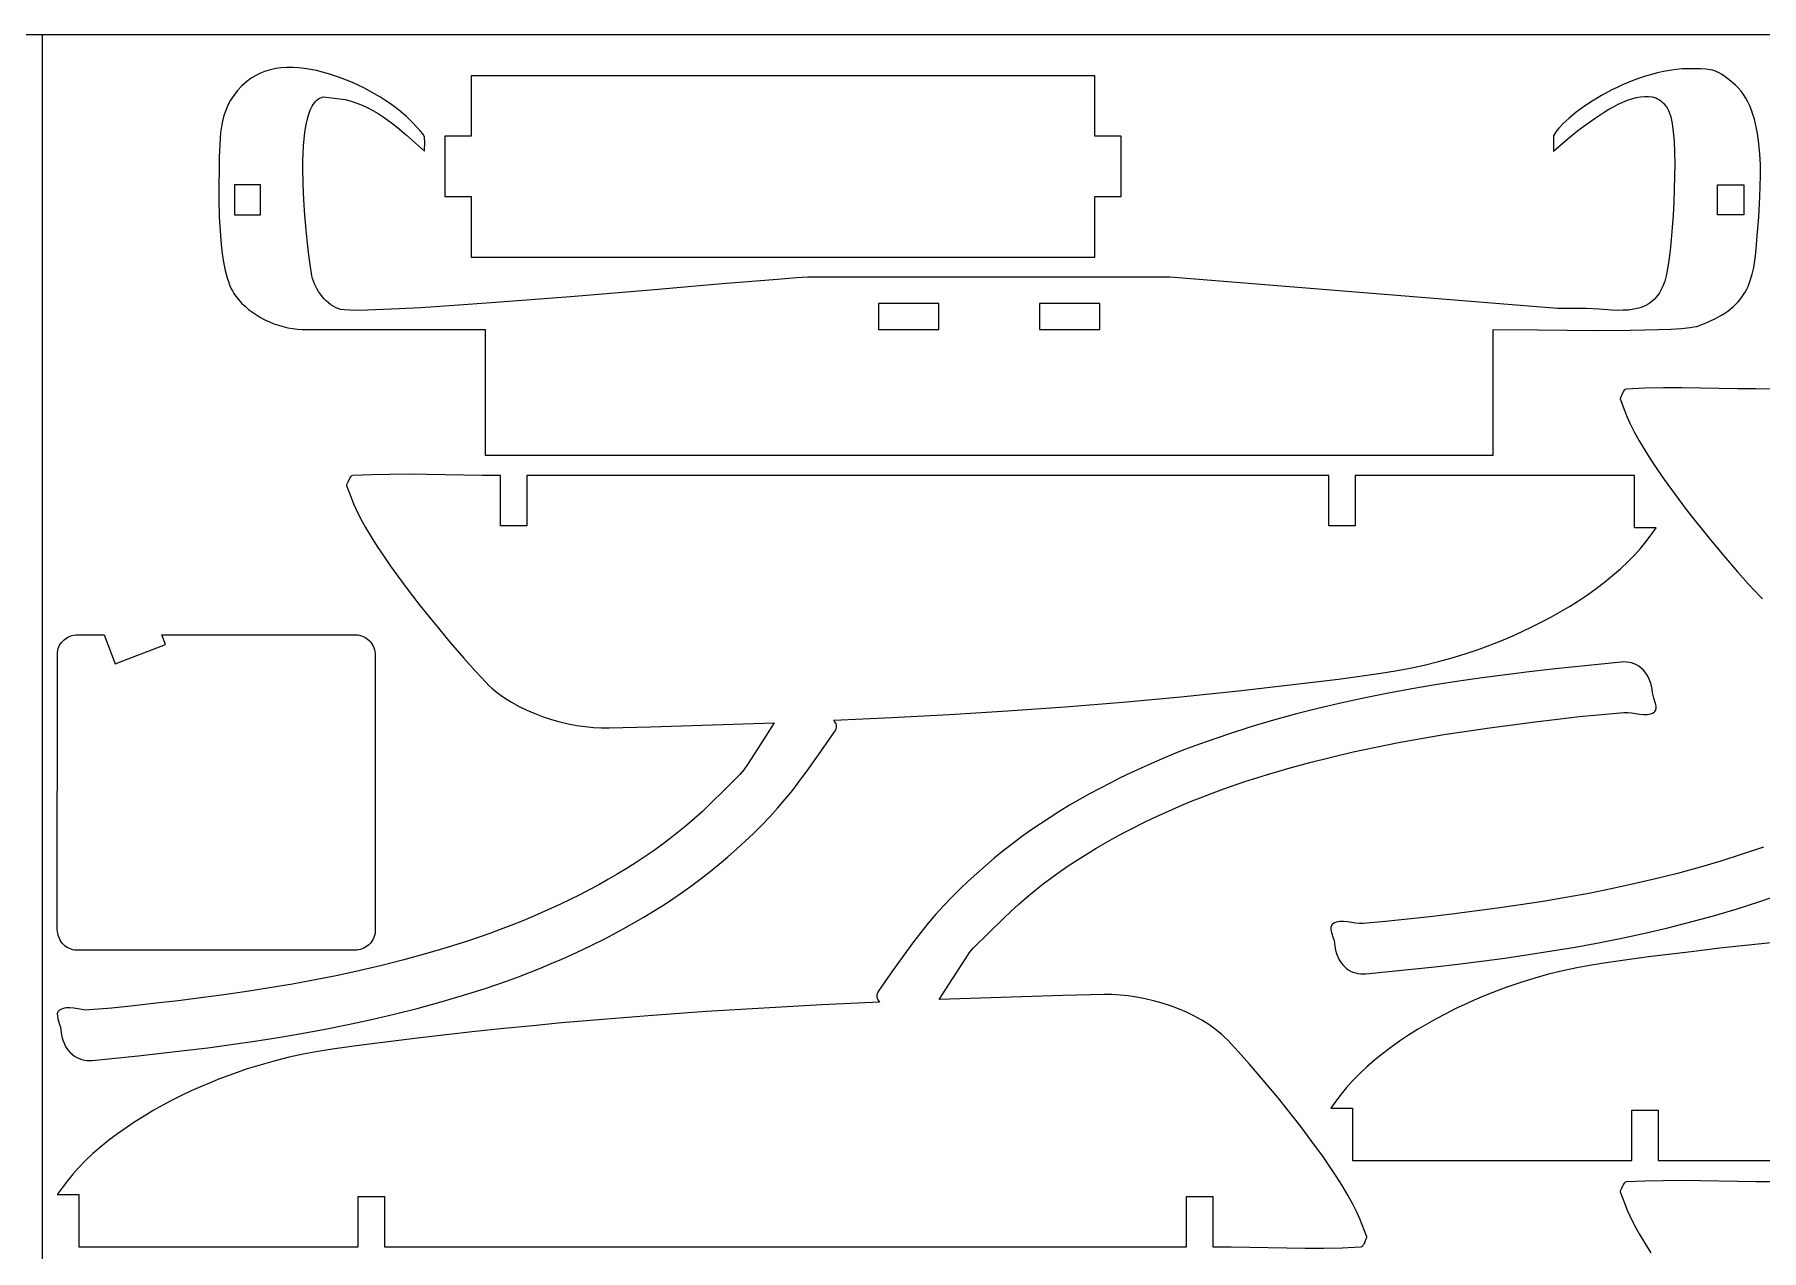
# Model space of a CAD drawing. Extents: x 169 to 749, y 15 to 895.
# Drawn here: x 458 to 629.6, y 774.3 to 895 of the extents above; entities that cross this region are included whole.
import ezdxf

# ---------------------------------------------------------------- set-up
doc = ezdxf.new("R2010")
doc.units = 0
doc.layers.get('0').update_dxf_attribs({"linetype": 'CONTINUOUS'})

msp = doc.modelspace()

# ---------------------------------------------------------------- linework, layer by layer
at = {"color": 0}
for p, q in [((168.703243, 895.036023), (748.703243, 895.036023)), ((458.703243, 895.036023), (458.703243, 15.036023))]:
    msp.add_line(p, q, dxfattribs=at)
at = {"color": 4}
for p, q in [((479.480175, 890.70692), (479.058575, 890.386174)), ((479.92721, 890.981631), (479.480175, 890.70692)), ((480.397736, 891.212014), (479.92721, 890.981631)), ((480.889808, 891.399779), (480.397736, 891.212014)), ((481.401482, 891.546636), (480.889808, 891.399779)), ((481.930814, 891.654294), (481.401482, 891.546636)), ((482.475861, 891.724462), (481.930814, 891.654294)), ((483.034677, 891.758851), (482.475861, 891.724462)), ((483.605319, 891.759168), (483.034677, 891.758851)), ((484.185842, 891.727123), (483.605319, 891.759168)), ((484.774302, 891.664427), (484.185842, 891.727123)), ((485.368755, 891.572787), (484.774302, 891.664427)), ((485.967257, 891.453914), (485.368755, 891.572787)), ((486.567863, 891.309517), (485.967257, 891.453914)), ((487.16863, 891.141304), (486.567863, 891.309517)), ((487.767613, 890.950987), (487.16863, 891.141304)), ((488.362868, 890.740273), (487.767613, 890.950987)), ((488.95245, 890.510872), (488.362868, 890.740273)), ((563.328709, 890.939837), (501.333409, 890.939837)), ((501.333409, 890.939837), (501.333409, 884.940337)), ((563.328709, 884.940337), (563.328709, 890.939837)), ((617.442518, 890.714674), (616.866487, 890.505387)), ((618.027844, 890.907144), (617.442518, 890.714674)), ((618.621299, 891.081158), (618.027844, 890.907144)), ((619.221716, 891.235076), (618.621299, 891.081158)), ((619.827931, 891.367259), (619.221716, 891.235076)), ((620.438778, 891.476068), (619.827931, 891.367259)), ((621.053092, 891.559863), (620.438778, 891.476068)), ((621.669706, 891.617006), (621.053092, 891.559863)), ((622.287456, 891.645856), (621.669706, 891.617006)), ((622.905175, 891.644774), (622.287456, 891.645856)), ((623.502938, 891.62806), (622.905175, 891.644774)), ((624.017303, 891.599074), (623.502938, 891.62806)), ((624.477036, 891.537238), (624.017303, 891.599074)), ((624.695404, 891.487571), (624.477036, 891.537238)), ((624.9109, 891.421974), (624.695404, 891.487571)), ((625.127121, 891.337876), (624.9109, 891.421974)), ((625.347662, 891.232704), (625.127121, 891.337876)), ((625.576118, 891.103886), (625.347662, 891.232704)), ((625.816085, 890.948849), (625.576118, 891.103886)), ((626.344934, 890.549832), (625.816085, 890.948849)), ((477.75268, 888.996881), (477.435572, 888.513294)), ((478.125755, 889.469517), (477.75268, 888.996881)), ((478.55949, 889.932261), (478.125755, 889.469517)), ((479.058575, 890.386174), (478.55949, 889.932261)), ((489.534417, 890.264493), (488.95245, 890.510872)), ((490.106822, 890.002847), (489.534417, 890.264493)), ((490.667723, 889.727642), (490.106822, 890.002847)), ((491.215175, 889.440587), (490.667723, 889.727642)), ((491.747234, 889.143392), (491.215175, 889.440587)), ((492.261955, 888.837766), (491.747234, 889.143392)), ((613.67075, 888.988312), (612.732699, 888.4224)), ((614.678615, 889.532856), (613.67075, 888.988312)), ((615.205814, 889.793018), (614.678615, 889.532856)), ((615.746969, 890.04292), (615.205814, 889.793018)), ((616.300915, 890.280923), (615.746969, 890.04292)), ((616.866487, 890.505387), (616.300915, 890.280923)), ((626.962975, 890.015074), (626.344934, 890.549832)), ((627.253948, 889.728047), (626.962975, 890.015074)), ((627.522736, 889.416062), (627.253948, 889.728047)), ((627.770121, 889.080447), (627.522736, 889.416062)), ((627.996883, 888.722529), (627.770121, 889.080447)), ((476.950491, 887.509027), (476.773133, 886.986227)), ((477.16974, 888.017696), (476.950491, 887.509027)), ((477.435572, 888.513294), (477.16974, 888.017696)), ((485.179793, 887.042789), (485.348664, 887.512382)), ((485.348664, 887.512382), (485.544002, 887.920996)), ((485.544002, 887.920996), (485.652032, 888.100754)), ((485.652032, 888.100754), (485.767201, 888.263247)), ((485.767201, 888.263247), (485.889682, 888.407804)), ((485.889682, 888.407804), (486.019651, 888.53375)), ((486.019651, 888.53375), (486.15728, 888.640413)), ((486.15728, 888.640413), (486.302745, 888.727121)), ((486.302745, 888.727121), (486.456219, 888.793199)), ((486.456219, 888.793199), (486.617875, 888.837974)), ((486.617875, 888.837974), (488.820575, 888.579874)), ((488.820575, 888.579874), (489.405993, 888.421668)), ((489.405993, 888.421668), (489.973536, 888.230397)), ((489.973536, 888.230397), (490.524395, 888.008531)), ((490.524395, 888.008531), (491.059757, 887.758543)), ((491.059757, 887.758543), (491.58081, 887.482902)), ((491.58081, 887.482902), (492.088743, 887.18408)), ((492.757395, 888.525419), (492.261955, 888.837766)), ((493.231609, 888.20806), (492.757395, 888.525419)), ((493.682652, 887.887398), (493.231609, 888.20806)), ((494.108582, 887.565143), (493.682652, 887.887398)), ((494.507454, 887.243003), (494.108582, 887.565143)), ((494.877322, 886.922689), (494.507454, 887.243003)), ((611.103333, 887.278934), (610.430669, 886.72761)), ((611.873785, 887.848236), (611.103333, 887.278934)), ((612.732699, 888.4224), (611.873785, 887.848236)), ((613.018342, 886.742119), (613.930701, 887.334495)), ((613.930701, 887.334495), (614.39351, 887.610593)), ((614.39351, 887.610593), (614.8576, 887.868849)), ((614.8576, 887.868849), (615.320616, 888.105925)), ((615.320616, 888.105925), (615.780204, 888.318483)), ((615.780204, 888.318483), (616.234008, 888.503188)), ((616.234008, 888.503188), (616.679674, 888.656701)), ((616.679674, 888.656701), (617.114848, 888.775685)), ((617.114848, 888.775685), (617.537176, 888.856803)), ((617.537176, 888.856803), (617.944302, 888.896718)), ((617.944302, 888.896718), (618.333872, 888.892093)), ((618.333872, 888.892093), (618.703532, 888.83959)), ((618.703532, 888.83959), (619.050927, 888.735872)), ((619.050927, 888.735872), (619.215539, 888.663765)), ((619.215539, 888.663765), (619.373702, 888.577603)), ((619.373702, 888.577603), (619.525121, 888.476968)), ((619.525121, 888.476968), (619.669503, 888.361444)), ((619.669503, 888.361444), (619.806553, 888.230614)), ((619.806553, 888.230614), (619.935976, 888.084059)), ((619.935976, 888.084059), (620.057478, 887.921364)), ((620.057478, 887.921364), (620.170765, 887.742111)), ((620.170765, 887.742111), (620.275542, 887.545882)), ((620.275542, 887.545882), (620.371516, 887.332261)), ((620.371516, 887.332261), (620.535875, 886.851174)), ((628.203803, 888.343634), (627.996883, 888.722529)), ((628.391662, 887.945091), (628.203803, 888.343634)), ((628.561241, 887.528226), (628.391662, 887.945091)), ((628.713321, 887.094366), (628.561241, 887.528226)), ((476.525325, 885.893996), (476.445491, 885.322445)), ((476.632975, 886.448237), (476.525325, 885.893996)), ((476.773133, 886.986227), (476.632975, 886.448237)), ((484.818063, 885.321986), (484.915885, 885.942207)), ((484.915885, 885.942207), (485.035997, 886.517603)), ((485.035997, 886.517603), (485.179793, 887.042789)), ((492.088743, 887.18408), (492.584743, 886.864547)), ((492.584743, 886.864547), (493.07, 886.526774)), ((493.07, 886.526774), (493.545702, 886.173233)), ((493.545702, 886.173233), (494.013036, 885.806394)), ((494.013036, 885.806394), (494.927357, 885.042705)), ((495.216244, 886.60591), (494.877322, 886.922689)), ((495.522275, 886.294374), (495.216244, 886.60591)), ((496.321058, 885.443926), (495.522275, 886.294374)), ((609.23802, 885.514013), (609.092645, 885.312645)), ((609.416, 885.73135), (609.23802, 885.514013)), ((609.865117, 886.207377), (609.416, 885.73135)), ((610.430669, 886.72761), (609.865117, 886.207377)), ((610.556872, 884.883837), (611.312591, 885.490093)), ((611.312591, 885.490093), (612.13936, 886.118419)), ((612.13936, 886.118419), (613.018342, 886.742119)), ((620.535875, 886.851174), (620.611883, 886.541426)), ((620.611883, 886.541426), (620.679029, 886.187917)), ((620.679029, 886.187917), (620.787855, 885.361969)), ((628.848682, 886.644839), (628.713321, 887.094366)), ((628.968106, 886.180971), (628.848682, 886.644839)), ((629.072373, 885.704091), (628.968106, 886.180971)), ((629.162264, 885.215523), (629.072373, 885.704091)), ((476.350503, 884.123172), (476.310477, 882.841942)), ((476.388781, 884.732523), (476.350503, 884.123172)), ((476.445491, 885.322445), (476.388781, 884.732523)), ((484.644425, 883.246223), (484.683726, 883.96861)), ((484.683726, 883.96861), (484.741141, 884.662326)), ((484.741141, 884.662326), (484.818063, 885.321986)), ((494.927357, 885.042705), (495.822468, 884.255476)), ((495.822468, 884.255476), (496.707875, 883.464474)), ((496.536503, 885.179047), (496.321058, 885.443926)), ((496.608451, 885.064889), (496.536503, 885.179047)), ((496.660438, 884.954612), (496.608451, 885.064889)), ((496.695383, 884.841984), (496.660438, 884.954612)), ((496.716202, 884.720777), (496.695383, 884.841984)), ((496.707875, 883.464474), (496.727136, 884.427704)), ((496.727136, 884.427704), (496.716202, 884.720777)), ((498.733609, 884.940337), (498.733609, 878.940737)), ((501.333409, 884.940337), (498.733609, 884.940337)), ((565.928509, 884.940337), (563.328709, 884.940337)), ((565.928509, 878.940737), (565.928509, 884.940337)), ((608.981042, 885.128885), (608.904375, 884.964374)), ((608.904375, 884.964374), (608.904375, 883.464474)), ((608.904375, 883.464474), (609.891038, 884.326351)), ((609.092645, 885.312645), (608.981042, 885.128885)), ((609.891038, 884.326351), (610.556872, 884.883837)), ((620.787855, 885.361969), (620.864589, 884.398042)), ((620.864589, 884.398042), (620.911466, 883.320847)), ((629.302043, 884.20864), (629.162264, 885.215523)), ((629.393688, 883.170937), (629.302043, 884.20864)), ((476.310477, 882.841942), (476.287875, 881.470274)), ((484.614599, 881.736976), (484.621847, 882.50055)), ((484.621847, 882.50055), (484.644425, 883.246223)), ((620.911466, 883.320847), (620.93072, 882.155096)), ((620.93072, 882.155096), (620.924587, 880.925498)), ((629.443447, 882.113032), (629.393688, 883.170937)), ((629.457566, 881.045542), (629.443447, 882.113032)), ((476.287875, 881.470274), (476.269533, 880.2093)), ((484.640525, 880.177662), (484.614599, 881.736976)), ((620.924587, 880.925498), (620.895302, 879.656767)), ((629.442293, 879.979084), (629.457566, 881.045542)), ((476.269533, 880.2093), (476.269703, 878.654874)), ((476.269703, 878.654874), (476.310998, 876.912442)), ((484.711068, 878.611357), (484.640525, 880.177662)), ((484.815088, 877.081139), (484.711068, 878.611357)), ((498.733609, 878.940737), (501.333409, 878.940737)), ((501.333409, 878.940737), (501.333409, 872.941237)), ((563.328709, 872.941237), (563.328709, 878.940737)), ((563.328709, 878.940737), (565.928509, 878.940737)), ((620.895302, 879.656767), (620.8451, 878.373612)), ((629.282585, 876.892074), (629.403874, 878.924276)), ((629.403874, 878.924276), (629.442293, 879.979084)), ((476.310998, 876.912442), (476.354132, 876.003675)), ((484.94145, 875.630085), (484.815088, 877.081139)), ((620.776216, 877.100744), (620.690885, 875.862876)), ((620.8451, 878.373612), (620.776216, 877.100744)), ((629.143675, 875.033874), (629.282585, 876.892074)), ((476.354132, 876.003675), (476.416025, 875.087449)), ((485.079016, 874.301272), (484.94145, 875.630085)), ((620.690885, 875.862876), (620.591342, 874.684718)), ((476.416025, 875.087449), (476.499505, 874.176944)), ((476.499505, 874.176944), (476.607397, 873.28534)), ((485.216649, 873.137778), (485.079016, 874.301272)), ((620.479822, 873.590982), (620.358561, 872.606378)), ((620.591342, 874.684718), (620.479822, 873.590982)), ((628.995122, 873.365624), (629.074297, 874.173708)), ((629.074297, 874.173708), (629.143675, 875.033874)), ((476.607397, 873.28534), (476.742527, 872.425819)), ((476.742527, 872.425819), (476.907722, 871.611562)), ((485.343211, 872.182679), (485.216649, 873.137778)), ((485.518575, 871.069974), (485.343211, 872.182679)), ((501.333409, 872.941237), (563.328709, 872.941237)), ((620.229792, 871.755618), (620.095752, 871.063413)), ((620.358561, 872.606378), (620.229792, 871.755618)), ((628.632435, 871.227626), (628.78083, 871.895207)), ((628.78083, 871.895207), (628.899513, 872.606998)), ((628.899513, 872.606998), (628.995122, 873.365624)), ((476.907722, 871.611562), (477.105808, 870.855747)), ((477.105808, 870.855747), (477.218069, 870.503876)), ((477.218069, 870.503876), (477.339612, 870.171558)), ((477.339612, 870.171558), (477.470791, 869.860441)), ((485.581973, 870.809937), (485.518575, 871.069974)), ((485.666037, 870.546151), (485.581973, 870.809937)), ((485.769575, 870.280901), (485.666037, 870.546151)), ((485.891399, 870.016472), (485.769575, 870.280901)), ((526.295521, 870.263832), (519.156614, 869.657772)), ((531.79342, 870.72146), (526.295521, 870.263832)), ((533.663606, 870.864805), (531.79342, 870.72146)), ((534.807475, 870.935274), (533.663606, 870.864805)), ((570.804775, 870.935274), (534.807475, 870.935274)), ((609.286175, 867.826874), (570.804775, 870.935274)), ((619.83673, 870.22182), (619.704033, 869.914489)), ((619.958675, 870.554474), (619.83673, 870.22182)), ((620.095752, 871.063413), (619.958675, 870.554474)), ((628.219953, 870.014602), (628.447689, 870.601632)), ((628.447689, 870.601632), (628.632435, 871.227626)), ((477.470791, 869.860441), (477.611959, 869.572173)), ((477.611959, 869.572173), (477.763469, 869.308402)), ((477.763469, 869.308402), (477.925675, 869.070774)), ((477.925675, 869.070774), (478.213731, 868.712328)), ((478.213731, 868.712328), (478.527964, 868.370391)), ((478.527964, 868.370391), (478.866359, 868.045709)), ((486.030317, 869.755151), (485.891399, 870.016472)), ((486.18514, 869.499223), (486.030317, 869.755151)), ((486.354677, 869.250973), (486.18514, 869.499223)), ((486.537738, 869.012687), (486.354677, 869.250973)), ((486.733133, 868.78665), (486.537738, 869.012687)), ((486.939672, 868.575149), (486.733133, 868.78665)), ((487.156165, 868.380468), (486.939672, 868.575149)), ((487.381421, 868.204894), (487.156165, 868.380468)), ((503.327129, 868.381884), (499.661061, 868.119178)), ((511.219538, 868.998662), (503.327129, 868.381884)), ((519.156614, 869.657772), (511.219538, 868.998662)), ((618.498036, 868.393559), (618.28958, 868.2551)), ((618.698019, 868.549849), (618.498036, 868.393559)), ((618.889244, 868.724907), (618.698019, 868.549849)), ((619.071427, 868.919669), (618.889244, 868.724907)), ((619.244281, 869.135072), (619.071427, 868.919669)), ((619.407524, 869.372051), (619.244281, 869.135072)), ((619.560869, 869.631545), (619.407524, 869.372051)), ((619.704033, 869.914489), (619.560869, 869.631545)), ((626.988483, 868.228953), (627.212417, 868.461055)), ((627.212417, 868.461055), (627.418964, 868.700273)), ((627.418964, 868.700273), (627.608955, 868.946937)), ((627.608955, 868.946937), (627.78322, 869.201374)), ((627.78322, 869.201374), (627.942588, 869.463912)), ((627.942588, 869.463912), (628.087889, 869.734878)), ((628.087889, 869.734878), (628.219953, 870.014602)), ((478.866359, 868.045709), (479.226899, 867.739032)), ((479.226899, 867.739032), (479.607566, 867.451108)), ((479.607566, 867.451108), (480.006344, 867.182685)), ((480.006344, 867.182685), (480.421215, 866.934512)), ((480.421215, 866.934512), (480.850163, 866.707337)), ((480.850163, 866.707337), (481.291171, 866.501908)), ((487.61425, 868.050712), (487.381421, 868.204894)), ((487.853462, 867.920208), (487.61425, 868.050712)), ((488.097867, 867.815667), (487.853462, 867.920208)), ((488.346275, 867.739374), (488.097867, 867.815667)), ((488.734293, 867.682734), (488.346275, 867.739374)), ((489.322643, 867.651095), (488.734293, 867.682734)), ((490.098155, 867.642966), (489.322643, 867.651095)), ((491.04766, 867.656858), (490.098155, 867.642966)), ((493.415972, 867.744742), (491.04766, 867.656858)), ((496.322224, 867.902822), (493.415972, 867.744742)), ((499.661061, 868.119178), (496.322224, 867.902822)), ((612.136175, 867.824674), (609.286175, 867.826874)), ((613.413074, 867.744275), (612.136175, 867.824674)), ((614.640969, 867.664462), (613.413074, 867.744275)), ((615.230845, 867.643506), (614.640969, 867.664462)), ((615.801636, 867.645173), (615.230845, 867.643506)), ((616.351064, 867.676957), (615.801636, 867.645173)), ((616.87685, 867.746349), (616.351064, 867.676957)), ((617.376717, 867.860842), (616.87685, 867.746349)), ((617.616219, 867.937343), (617.376717, 867.860842)), ((617.848386, 868.027928), (617.616219, 867.937343)), ((618.072935, 868.133535), (617.848386, 868.027928)), ((618.28958, 868.2551), (618.072935, 868.133535)), ((624.053768, 866.4062), (624.864421, 866.775975)), ((624.864421, 866.775975), (625.233295, 866.96744)), ((625.233295, 866.96744), (625.578973, 867.163725)), ((625.578973, 867.163725), (625.902287, 867.36516)), ((625.902287, 867.36516), (626.204064, 867.572072)), ((626.204064, 867.572072), (626.485136, 867.78479)), ((626.485136, 867.78479), (626.746333, 868.003641)), ((626.746333, 868.003641), (626.988483, 868.228953)), ((481.291171, 866.501908), (481.742221, 866.318974)), ((481.742221, 866.318974), (482.201298, 866.159284)), ((482.201298, 866.159284), (482.666383, 866.023585)), ((482.666383, 866.023585), (483.135461, 865.912626)), ((483.135461, 865.912626), (483.606513, 865.827156)), ((483.606513, 865.827156), (484.077524, 865.767922)), ((484.077524, 865.767922), (484.546475, 865.735674)), ((484.546475, 865.735674), (502.715175, 865.735674)), ((502.715175, 865.735674), (502.715175, 853.245174)), ((602.897075, 865.735674), (607.304538, 865.694319)), ((602.897075, 853.245174), (602.897075, 865.735674)), ((607.304538, 865.694319), (610.260489, 865.665543)), ((610.260489, 865.665543), (613.40385, 865.651737)), ((613.40385, 865.651737), (616.499071, 865.668179)), ((616.499071, 865.668179), (617.955019, 865.692518)), ((617.955019, 865.692518), (619.3106, 865.730147)), ((619.3106, 865.730147), (620.53637, 865.782978)), ((620.53637, 865.782978), (621.602886, 865.85292)), ((621.602886, 865.85292), (622.480702, 865.941882)), ((622.480702, 865.941882), (622.839647, 865.994092)), ((622.839647, 865.994092), (623.140375, 866.051774)), ((623.140375, 866.051774), (624.053768, 866.4062)), ((616.0245, 859.787118), (615.922818, 859.711844)), ((616.149646, 859.819855), (616.0245, 859.787118)), ((617.982281, 859.903441), (616.149646, 859.819855)), ((619.816233, 859.942696), (617.982281, 859.903441)), ((621.651198, 859.947848), (619.816233, 859.942696)), ((623.486871, 859.92913), (621.651198, 859.947848)), ((627.159121, 859.861002), (623.486871, 859.92913)), ((628.995089, 859.832053), (627.159121, 859.861002)), ((630.830546, 859.820155), (628.995089, 859.832053)), ((615.516046, 858.907455), (615.511371, 858.874792)), ((615.511371, 858.874792), (615.521846, 858.840555)), ((615.585476, 859.035249), (615.516046, 858.907455)), ((615.521846, 858.840555), (615.969683, 857.631455)), ((615.647361, 859.178422), (615.585476, 859.035249)), ((615.769171, 859.472292), (615.647361, 859.178422)), ((615.839431, 859.603684), (615.769171, 859.472292)), ((615.922818, 859.711844), (615.839431, 859.603684)), ((615.969683, 857.631455), (616.204341, 857.031471)), ((616.204341, 857.031471), (616.466046, 856.443355)), ((616.466046, 856.443355), (616.908123, 855.575932)), ((616.908123, 855.575932), (617.410748, 854.673206)), ((617.410748, 854.673206), (617.967461, 853.741146)), ((502.715175, 853.245174), (602.897075, 853.245174)), ((617.967461, 853.741146), (618.571802, 852.785724)), ((489.46387, 851.194992), (489.362188, 851.119718)), ((489.589016, 851.227729), (489.46387, 851.194992)), ((491.421651, 851.311315), (489.589016, 851.227729)), ((493.255603, 851.35057), (491.421651, 851.311315)), ((495.090568, 851.355722), (493.255603, 851.35057)), ((496.926241, 851.337004), (495.090568, 851.355722)), ((500.598491, 851.268876), (496.926241, 851.337004)), ((502.434459, 851.239927), (500.598491, 851.268876)), ((504.269916, 851.228029), (502.434459, 851.239927)), ((504.269716, 846.227129), (504.269916, 851.228029)), ((506.870416, 851.228129), (506.870316, 846.227129)), ((586.578416, 851.229629), (506.870416, 851.228129)), ((586.578916, 846.228729), (586.578416, 851.229629)), ((616.933916, 851.230229), (589.178916, 851.229729)), ((589.178916, 851.229729), (589.179516, 846.228829)), ((616.934716, 846.029829), (616.933916, 851.230229)), ((618.571802, 852.785724), (619.217311, 851.812908)), ((619.217311, 851.812908), (619.897528, 850.82867)), ((488.955416, 850.315329), (488.950741, 850.282666)), ((488.950741, 850.282666), (488.961216, 850.248429)), ((489.024846, 850.443123), (488.955416, 850.315329)), ((488.961216, 850.248429), (489.409053, 849.039329)), ((489.086731, 850.586296), (489.024846, 850.443123)), ((489.208541, 850.880166), (489.086731, 850.586296)), ((489.278801, 851.011558), (489.208541, 850.880166)), ((489.362188, 851.119718), (489.278801, 851.011558)), ((619.897528, 850.82867), (620.605993, 849.838979)), ((620.605993, 849.838979), (621.336246, 848.849805)), ((489.409053, 849.039329), (489.643711, 848.439345)), ((489.643711, 848.439345), (489.905416, 847.851229)), ((489.905416, 847.851229), (490.347493, 846.983806)), ((621.336246, 848.849805), (622.081827, 847.867119)), ((622.081827, 847.867119), (622.836276, 846.89689)), ((490.347493, 846.983806), (490.850118, 846.08108)), ((490.850118, 846.08108), (491.406831, 845.14902)), ((506.870316, 846.227129), (504.269716, 846.227129)), ((589.179516, 846.228829), (586.578916, 846.228729)), ((619.094016, 846.029829), (616.934716, 846.029829)), ((618.598814, 845.352891), (619.094016, 846.029829)), ((622.836276, 846.89689), (624.345939, 845.017686)), ((491.406831, 845.14902), (492.011172, 844.193598)), ((617.528986, 843.993466), (618.072928, 844.663579)), ((618.072928, 844.663579), (618.598814, 845.352891)), ((624.345939, 845.017686), (625.813556, 843.259954)), ((492.011172, 844.193598), (492.656681, 843.220782)), ((492.656681, 843.220782), (493.336898, 842.236544)), ((615.542189, 841.968505), (616.280921, 842.661837)), ((616.280921, 842.661837), (616.979616, 843.374129)), ((616.979616, 843.374129), (617.528986, 843.993466)), ((625.813556, 843.259954), (627.187446, 841.671455)), ((493.336898, 842.236544), (494.045363, 841.246853)), ((494.045363, 841.246853), (494.775616, 840.257679)), ((613.958824, 840.640871), (614.766974, 841.294671)), ((614.766974, 841.294671), (615.542189, 841.968505)), ((627.187446, 841.671455), (628.270871, 840.453892)), ((494.775616, 840.257679), (495.521197, 839.274993)), ((495.521197, 839.274993), (496.275646, 838.304764)), ((611.37228, 838.80504), (612.257926, 839.395519)), ((612.257926, 839.395519), (613.121291, 840.007642)), ((613.121291, 840.007642), (613.958824, 840.640871)), ((628.270871, 840.453892), (629.380246, 839.260255)), ((629.380246, 839.260255), (629.653054, 838.987587)), ((496.275646, 838.304764), (497.78531, 836.42556)), ((608.617164, 837.168831), (609.548348, 837.69116)), ((609.548348, 837.69116), (610.467903, 838.236741)), ((610.467903, 838.236741), (611.37228, 838.80504)), ((497.78531, 836.42556), (499.252926, 834.667828)), ((604.847163, 835.322782), (605.789351, 835.746732)), ((605.789351, 835.746732), (606.734114, 836.196081)), ((606.734114, 836.196081), (607.677902, 836.670293)), ((607.677902, 836.670293), (608.617164, 837.168831)), ((460.25973, 833.86704), (460.308102, 834.044783)), ((460.308102, 834.044783), (460.371288, 834.214108)), ((460.371288, 834.214108), (460.448629, 834.374511)), ((460.448629, 834.374511), (460.539464, 834.52549)), ((460.539464, 834.52549), (460.643132, 834.666542)), ((460.643132, 834.666542), (460.758971, 834.797165)), ((460.758971, 834.797165), (460.886322, 834.916855)), ((460.886322, 834.916855), (461.024523, 835.02511)), ((461.024523, 835.02511), (461.172913, 835.121427)), ((461.172913, 835.121427), (461.330833, 835.205303)), ((461.330833, 835.205303), (461.49762, 835.276236)), ((461.49762, 835.276236), (461.672615, 835.333723)), ((461.672615, 835.333723), (461.855156, 835.377261)), ((461.855156, 835.377261), (462.044583, 835.406348)), ((462.044583, 835.406348), (462.240234, 835.42048)), ((462.240234, 835.42048), (464.859934, 835.42048)), ((464.859934, 835.42048), (465.971034, 832.53158)), ((465.971034, 832.53158), (470.975134, 834.45628)), ((470.975134, 834.45628), (470.604234, 835.42048)), ((470.604234, 835.42048), (490.066134, 835.40128)), ((490.066134, 835.40128), (490.251793, 835.368384)), ((490.251793, 835.368384), (490.429533, 835.320013)), ((490.429533, 835.320013), (490.598854, 835.256826)), ((490.598854, 835.256826), (490.759251, 835.179485)), ((490.759251, 835.179485), (490.910224, 835.08865)), ((490.910224, 835.08865), (491.05127, 834.984983)), ((491.05127, 834.984983), (491.181887, 834.869143)), ((491.181887, 834.869143), (491.301572, 834.741792)), ((491.301572, 834.741792), (491.409823, 834.603591)), ((491.409823, 834.603591), (491.506137, 834.455201)), ((491.506137, 834.455201), (491.590013, 834.297281)), ((491.590013, 834.297281), (491.660948, 834.130494)), ((491.660948, 834.130494), (491.71844, 833.955499)), ((499.252926, 834.667828), (500.626816, 833.079329)), ((600.213355, 833.561521), (601.595142, 834.034119)), ((601.595142, 834.034119), (602.984716, 834.553229)), ((602.984716, 834.553229), (603.911101, 834.924769)), ((603.911101, 834.924769), (604.847163, 835.322782)), ((460.207634, 806.15518), (460.226834, 833.68138)), ((460.226834, 833.68138), (460.25973, 833.86704)), ((491.71844, 833.955499), (491.761987, 833.772958)), ((491.761987, 833.772958), (491.791085, 833.583532)), ((491.805234, 833.38788), (491.785934, 805.82208)), ((491.791085, 833.583532), (491.805234, 833.38788)), ((500.626816, 833.079329), (501.710241, 831.861766)), ((594.640633, 832.098268), (596.052994, 832.40381)), ((596.052994, 832.40381), (597.448453, 832.748266)), ((597.448453, 832.748266), (598.833183, 833.133537)), ((598.833183, 833.133537), (600.213355, 833.561521)), ((615.613825, 832.70321), (611.0396, 832.248848)), ((615.878858, 832.717687), (615.613825, 832.70321)), ((616.141466, 832.708171), (615.878858, 832.717687)), ((616.400084, 832.674447), (616.141466, 832.708171)), ((616.65315, 832.616298), (616.400084, 832.674447)), ((616.899101, 832.533506), (616.65315, 832.616298)), ((617.136372, 832.425856), (616.899101, 832.533506)), ((617.363401, 832.293129), (617.136372, 832.425856)), ((617.578625, 832.13511), (617.363401, 832.293129)), ((501.710241, 831.861766), (502.819616, 830.668129)), ((502.819616, 830.668129), (503.092424, 830.395461)), ((583.298516, 830.501729), (587.523116, 831.022254)), ((587.523116, 831.022254), (589.633138, 831.29986)), ((589.633138, 831.29986), (591.740516, 831.596329)), ((591.740516, 831.596329), (593.205198, 831.829741)), ((593.205198, 831.829741), (594.640633, 832.098268)), ((599.469934, 830.796818), (597.135688, 830.434135)), ((601.806039, 831.133463), (599.469934, 830.796818)), ((604.140853, 831.447314), (601.806039, 831.133463)), ((606.471225, 831.74161), (604.140853, 831.447314)), ((608.754081, 832.006765), (606.471225, 831.74161)), ((611.0396, 832.248848), (608.754081, 832.006765)), ((617.844236, 831.887436), (617.578625, 832.13511)), ((618.069228, 831.615635), (617.844236, 831.887436)), ((618.256575, 831.322741), (618.069228, 831.615635)), ((618.40925, 831.011785), (618.256575, 831.322741)), ((618.530229, 830.685802), (618.40925, 831.011785)), ((618.622485, 830.347823), (618.530229, 830.685802)), ((503.092424, 830.395461), (503.379306, 830.130593)), ((503.379306, 830.130593), (503.992493, 829.624547)), ((503.992493, 829.624547), (504.65358, 829.150566)), ((504.65358, 829.150566), (505.356971, 828.709227)), ((566.109752, 828.738889), (568.978306, 828.992955)), ((568.978306, 828.992955), (571.845499, 829.262248)), ((571.845499, 829.262248), (574.711222, 829.547269)), ((574.711222, 829.547269), (577.57537, 829.848522)), ((577.57537, 829.848522), (580.437837, 830.166508)), ((580.437837, 830.166508), (583.298516, 830.501729)), ((590.17562, 829.157454), (587.880325, 828.65821)), ((592.48538, 829.617695), (590.17562, 829.157454)), ((594.806453, 830.042175), (592.48538, 829.617695)), ((597.135688, 830.434135), (594.806453, 830.042175)), ((618.688992, 830.000881), (618.622485, 830.347823)), ((618.732725, 829.64801), (618.688992, 830.000881)), ((618.777995, 829.397649), (618.732725, 829.64801)), ((618.855633, 829.130909), (618.777995, 829.397649)), ((619.028088, 828.587398), (618.855633, 829.130909)), ((505.356971, 828.709227), (506.097065, 828.301109)), ((506.097065, 828.301109), (506.868268, 827.926787)), ((506.868268, 827.926787), (507.664979, 827.586839)), ((507.664979, 827.586839), (508.481603, 827.281841)), ((508.481603, 827.281841), (509.312542, 827.012372)), ((537.372616, 826.925229), (543.124998, 827.194267)), ((543.124998, 827.194267), (548.875752, 827.506135)), ((548.875752, 827.506135), (554.624029, 827.86485)), ((554.624029, 827.86485), (560.368978, 828.274429)), ((560.368978, 828.274429), (566.109752, 828.738889)), ((583.338344, 827.550351), (581.073963, 826.93451)), ((585.608735, 828.123765), (583.338344, 827.550351)), ((587.880325, 828.65821), (585.608735, 828.123765)), ((609.276741, 827.039607), (611.476375, 827.285185)), ((611.476375, 827.285185), (613.678335, 827.508001)), ((613.678335, 827.508001), (615.882825, 827.70271)), ((615.882825, 827.70271), (616.263968, 827.704133)), ((616.263968, 827.704133), (616.655794, 827.662418)), ((616.655794, 827.662418), (617.446575, 827.537273)), ((617.446575, 827.537273), (617.833071, 827.497692)), ((617.833071, 827.497692), (618.205331, 827.502671)), ((618.205331, 827.502671), (618.384176, 827.528723)), ((618.384176, 827.528723), (618.557126, 827.574136)), ((618.557126, 827.574136), (618.723402, 827.641652)), ((618.723402, 827.641652), (618.882225, 827.73401)), ((618.882225, 827.73401), (618.968297, 827.807964)), ((618.968297, 827.807964), (619.029991, 827.89371)), ((619.082941, 828.330181), (619.028088, 828.587398)), ((619.029991, 827.89371), (619.069805, 827.990028)), ((619.069805, 827.990028), (619.090236, 828.095693)), ((619.090236, 828.095693), (619.082941, 828.330181)), ((509.312542, 827.012372), (510.152197, 826.779007)), ((510.152197, 826.779007), (510.994971, 826.582324)), ((510.994971, 826.582324), (511.835267, 826.422899)), ((511.835267, 826.422899), (512.667487, 826.301311)), ((512.667487, 826.301311), (513.486034, 826.218135)), ((513.486034, 826.218135), (514.285309, 826.173948)), ((514.285309, 826.173948), (515.059716, 826.169329)), ((515.059716, 826.169329), (519.157124, 826.268276)), ((519.157124, 826.268276), (523.253828, 826.392479)), ((523.253828, 826.392479), (531.446216, 826.674429)), ((531.446216, 826.674429), (530.124291, 824.597991)), ((536.086914, 823.829521), (537.448516, 825.769829)), ((537.537303, 826.687279), (537.372616, 826.925229)), ((537.448516, 825.769829), (537.537342, 825.920171)), ((537.608627, 826.565088), (537.537303, 826.687279)), ((537.537342, 825.920171), (537.601653, 826.085241)), ((537.601653, 826.085241), (537.638121, 826.258206)), ((537.643416, 826.432229), (537.608627, 826.565088)), ((537.638121, 826.258206), (537.643416, 826.432229)), ((576.582466, 825.56172), (574.364969, 824.797857)), ((578.8204, 826.272785), (576.582466, 825.56172)), ((581.073963, 826.93451), (578.8204, 826.272785)), ((595.73174, 825.12474), (597.995713, 825.505348)), ((597.995713, 825.505348), (600.264518, 825.857469)), ((600.264518, 825.857469), (602.536086, 826.184474)), ((602.536086, 826.184474), (604.808345, 826.489732)), ((604.808345, 826.489732), (607.079225, 826.77661)), ((607.079225, 826.77661), (609.276741, 827.039607)), ((530.124291, 824.597991), (528.787516, 822.531229)), ((534.716753, 821.893666), (536.086914, 823.829521)), ((572.172719, 823.97774), (571.087564, 823.545505)), ((573.265387, 824.395046), (572.172719, 823.97774)), ((574.364969, 824.797857), (573.265387, 824.395046)), ((586.825189, 823.269567), (588.989525, 823.77831)), ((588.989525, 823.77831), (591.226575, 824.264591)), ((591.226575, 824.264591), (593.47467, 824.712277)), ((593.47467, 824.712277), (595.73174, 825.12474)), ((528.438128, 822.008691), (528.248514, 821.759071)), ((528.787516, 822.531229), (528.438128, 822.008691)), ((567.915894, 822.176684), (566.877582, 821.694864)), ((568.960408, 822.644229), (567.915894, 822.176684)), ((570.010525, 823.09791), (568.960408, 822.644229)), ((571.087564, 823.545505), (570.010525, 823.09791)), ((580.360675, 821.508723), (582.506435, 822.138143)), ((582.506435, 822.138143), (584.662716, 822.723968)), ((584.662716, 822.723968), (586.825189, 823.269567)), ((528.038116, 821.527929), (526.556961, 820.060632)), ((528.248514, 821.759071), (528.038116, 821.527929)), ((533.295424, 819.998593), (534.015148, 820.938762)), ((534.015148, 820.938762), (534.716753, 821.893666)), ((564.821959, 820.68675), (563.805846, 820.159632)), ((565.84607, 821.198357), (564.821959, 820.68675)), ((566.877582, 821.694864), (565.84607, 821.198357)), ((576.118035, 820.105621), (578.229765, 820.832339)), ((578.229765, 820.832339), (580.360675, 821.508723)), ((525.068653, 818.599204), (524.312961, 817.881384)), ((526.556961, 820.060632), (525.068653, 818.599204)), ((531.780316, 818.180629), (532.552255, 819.077702)), ((532.552255, 819.077702), (533.295424, 819.998593)), ((561.800013, 819.05721), (560.81149, 818.481083)), ((562.798331, 819.616589), (561.800013, 819.05721)), ((563.805846, 820.159632), (562.798331, 819.616589)), ((571.969425, 818.48771), (572.995868, 818.9138)), ((572.995868, 818.9138), (574.029811, 819.325201)), ((574.029811, 819.325201), (575.070714, 819.722335)), ((575.070714, 819.722335), (576.118035, 820.105621)), ((523.544852, 817.177863), (522.760784, 816.492919)), ((524.312961, 817.881384), (523.544852, 817.177863)), ((530.211588, 816.505904), (531.00624, 817.334063)), ((531.00624, 817.334063), (531.780316, 818.180629)), ((558.866228, 817.276934), (557.910686, 816.648088)), ((559.833362, 817.887795), (558.866228, 817.276934)), ((560.81149, 818.481083), (559.833362, 817.887795)), ((568.113924, 816.731113), (569.069039, 817.190297)), ((569.069039, 817.190297), (570.030373, 817.635872)), ((570.030373, 817.635872), (571.969425, 818.48771)), ((521.121045, 815.178847), (520.271838, 814.545012)), ((521.957216, 815.830829), (521.121045, 815.178847)), ((522.760784, 816.492919), (521.957216, 815.830829)), ((528.565816, 814.903704), (529.397675, 815.695877)), ((529.397675, 815.695877), (530.211588, 816.505904)), ((556.036777, 815.334793), (555.119607, 814.649518)), ((556.967336, 816.000845), (556.036777, 815.334793)), ((557.910686, 816.648088), (556.967336, 816.000845)), ((564.367013, 814.750735), (565.291571, 815.268133)), ((565.291571, 815.268133), (566.224621, 815.77041)), ((566.224621, 815.77041), (567.165595, 816.257944)), ((567.165595, 816.257944), (568.113924, 816.731113)), ((519.410161, 813.928946), (518.536583, 813.33027)), ((520.271838, 814.545012), (519.410161, 813.928946)), ((526.853519, 813.371816), (527.717326, 814.129109)), ((527.717326, 814.129109), (528.565816, 814.903704)), ((554.216425, 813.94461), (553.32593, 813.221091)), ((555.119607, 814.649518), (554.216425, 813.94461)), ((561.649968, 813.104034), (562.545643, 813.669064)), ((562.545643, 813.669064), (563.451514, 814.217838)), ((563.451514, 814.217838), (564.367013, 814.750735)), ((627.632506, 813.612395), (625.501596, 812.935992)), ((629.744236, 814.339128), (627.632506, 813.612395)), ((516.755998, 812.183575), (515.850127, 811.634801)), ((517.651673, 812.748606), (516.755998, 812.183575)), ((518.536583, 813.33027), (517.651673, 812.748606)), ((524.182034, 811.203121), (525.085216, 811.908029)), ((525.085216, 811.908029), (525.975711, 812.631548)), ((525.975711, 812.631548), (526.853519, 813.371816)), ((551.584315, 811.72353), (550.735825, 810.948935)), ((552.448122, 812.480823), (551.584315, 811.72353)), ((553.32593, 813.221091), (552.448122, 812.480823)), ((559.029803, 811.307627), (559.89148, 811.923694)), ((559.89148, 811.923694), (560.765058, 812.52237)), ((560.765058, 812.52237), (561.649968, 813.104034)), ((621.199555, 811.720713), (619.037082, 811.175102)), ((623.355836, 812.306554), (621.199555, 811.720713)), ((625.501596, 812.935992), (623.355836, 812.306554)), ((513.07702, 810.082229), (512.136046, 809.594695)), ((514.01007, 810.584506), (513.07702, 810.082229)), ((514.934628, 811.101904), (514.01007, 810.584506)), ((515.850127, 811.634801), (514.934628, 811.101904)), ((522.334305, 809.851794), (523.264864, 810.517847)), ((523.264864, 810.517847), (524.182034, 811.203121)), ((549.903966, 810.156763), (549.090053, 809.346735)), ((550.735825, 810.948935), (549.903966, 810.156763)), ((556.540857, 809.35972), (557.344425, 810.02181)), ((557.344425, 810.02181), (558.180596, 810.673792)), ((558.180596, 810.673792), (559.029803, 811.307627)), ((614.635696, 810.180107), (612.3876, 809.732444)), ((616.872746, 810.666355), (614.635696, 810.180107)), ((619.037082, 811.175102), (616.872746, 810.666355)), ((510.232602, 808.662343), (509.271268, 808.216768)), ((511.187717, 809.121526), (510.232602, 808.662343)), ((512.136046, 809.594695), (511.187717, 809.121526)), ((519.468279, 807.964844), (520.435413, 808.575705)), ((520.435413, 808.575705), (521.390955, 809.204551)), ((521.390955, 809.204551), (522.334305, 809.851794)), ((548.295401, 808.518577), (547.521325, 807.67201)), ((549.090053, 809.346735), (548.295401, 808.518577)), ((554.98868, 807.971255), (555.756789, 808.674776)), ((555.756789, 808.674776), (556.540857, 809.35972)), ((603.326185, 808.260247), (601.053926, 807.954966)), ((605.597753, 808.587266), (603.326185, 808.260247)), ((607.866558, 808.939392), (605.597753, 808.587266)), ((610.130531, 809.319995), (607.866558, 808.939392)), ((612.3876, 809.732444), (610.130531, 809.319995)), ((627.041871, 808.17198), (629.279805, 808.883045)), ((629.279805, 808.883045), (631.497302, 809.646908)), ((506.305773, 806.938838), (505.271829, 806.527433)), ((507.332216, 807.364929), (506.305773, 806.938838)), ((509.271268, 808.216768), (507.332216, 807.364929)), ((516.50331, 806.23605), (517.501628, 806.795429)), ((517.501628, 806.795429), (518.490151, 807.371556)), ((518.490151, 807.371556), (519.468279, 807.964844)), ((546.749386, 806.774937), (546.006217, 805.854046)), ((547.521325, 807.67201), (546.749386, 806.774937)), ((552.74468, 805.792007), (554.232988, 807.253435)), ((554.232988, 807.253435), (554.98868, 807.971255)), ((586.83228, 806.551055), (586.792466, 806.454738)), ((586.893974, 806.636801), (586.83228, 806.551055)), ((586.980046, 806.710755), (586.893974, 806.636801)), ((587.138869, 806.803114), (586.980046, 806.710755)), ((587.305145, 806.870629), (587.138869, 806.803114)), ((587.478095, 806.916043), (587.305145, 806.870629)), ((587.656939, 806.942094), (587.478095, 806.916043)), ((588.0292, 806.947074), (587.656939, 806.942094)), ((588.415696, 806.907492), (588.0292, 806.947074)), ((589.206477, 806.782347), (588.415696, 806.907492)), ((589.598303, 806.740632), (589.206477, 806.782347)), ((589.979446, 806.742055), (589.598303, 806.740632)), ((592.183936, 806.936763), (589.979446, 806.742055)), ((594.385896, 807.159567), (592.183936, 806.936763)), ((596.58553, 807.405116), (594.385896, 807.159567)), ((598.783046, 807.668055), (596.58553, 807.405116)), ((601.053926, 807.954966), (598.783046, 807.668055)), ((620.253536, 806.321), (622.523927, 806.894414)), ((622.523927, 806.894414), (624.788308, 807.510255)), ((624.788308, 807.510255), (627.041871, 808.17198)), ((460.221773, 805.957676), (460.207634, 806.15518)), ((460.25089, 805.766331), (460.221773, 805.957676)), ((460.294494, 805.581809), (460.25089, 805.766331)), ((460.352097, 805.404772), (460.294494, 805.581809)), ((460.423209, 805.235884), (460.352097, 805.404772)), ((460.507341, 805.075808), (460.423209, 805.235884)), ((460.604004, 804.925206), (460.507341, 805.075808)), ((460.712709, 804.784742), (460.604004, 804.925206)), ((491.369642, 804.836874), (491.253806, 804.706253)), ((491.473307, 804.977925), (491.369642, 804.836874)), ((491.56414, 805.128907), (491.473307, 804.977925)), ((491.641481, 805.289315), (491.56414, 805.128907)), ((491.704667, 805.458648), (491.641481, 805.289315)), ((491.753038, 805.636404), (491.704667, 805.458648)), ((491.785934, 805.82208), (491.753038, 805.636404)), ((501.071876, 805.020269), (498.940966, 804.343866)), ((503.183606, 805.747002), (501.071876, 805.020269)), ((504.230927, 806.130295), (503.183606, 805.747002)), ((505.271829, 806.527433), (504.230927, 806.130295)), ((513.455571, 804.654282), (514.479682, 805.165889)), ((514.479682, 805.165889), (515.495795, 805.693007)), ((515.495795, 805.693007), (516.50331, 806.23605)), ((545.286493, 804.913878), (544.584888, 803.958973)), ((546.006217, 805.854046), (545.286493, 804.913878)), ((551.263525, 804.32471), (552.74468, 805.792007)), ((586.792466, 806.454738), (586.772035, 806.349072)), ((586.772035, 806.349072), (586.77933, 806.114584)), ((586.77933, 806.114584), (586.834183, 805.857367)), ((586.834183, 805.857367), (587.006638, 805.313857)), ((587.006638, 805.313857), (587.084276, 805.047116)), ((587.084276, 805.047116), (587.129546, 804.796755)), ((611.055818, 804.40259), (613.376891, 804.827071)), ((613.376891, 804.827071), (615.686651, 805.287312)), ((615.686651, 805.287312), (617.981946, 805.786555)), ((617.981946, 805.786555), (620.253536, 806.321)), ((631.14638, 804.897504), (628.282228, 804.596247)), ((460.832966, 804.65508), (460.712709, 804.784742)), ((460.964287, 804.536882), (460.832966, 804.65508)), ((461.106181, 804.430812), (460.964287, 804.536882)), ((461.258159, 804.337532), (461.106181, 804.430812)), ((461.419733, 804.257705), (461.258159, 804.337532)), ((461.590413, 804.191996), (461.419733, 804.257705)), ((461.76971, 804.141066), (461.590413, 804.191996)), ((461.957134, 804.10558), (461.76971, 804.141066)), ((489.772634, 804.08298), (461.957134, 804.10558)), ((489.968268, 804.097111), (489.772634, 804.08298)), ((490.157679, 804.126195), (489.968268, 804.097111)), ((490.340207, 804.169728), (490.157679, 804.126195)), ((490.51519, 804.22721), (490.340207, 804.169728)), ((490.681968, 804.298137), (490.51519, 804.22721)), ((490.839879, 804.382007), (490.681968, 804.298137)), ((490.988263, 804.478318), (490.839879, 804.382007)), ((491.126459, 804.586567), (490.988263, 804.478318)), ((491.253806, 804.706253), (491.126459, 804.586567)), ((494.638925, 803.128587), (492.476452, 802.582976)), ((496.795206, 803.714428), (494.638925, 803.128587)), ((498.940966, 804.343866), (496.795206, 803.714428)), ((509.291116, 802.754729), (510.341233, 803.208411)), ((510.341233, 803.208411), (511.385747, 803.675955)), ((511.385747, 803.675955), (512.424059, 804.157775)), ((512.424059, 804.157775), (513.455571, 804.654282)), ((544.584888, 803.958973), (543.214727, 802.023118)), ((549.17735, 801.254648), (550.514125, 803.32141)), ((550.514125, 803.32141), (550.863513, 803.843948)), ((550.863513, 803.843948), (551.053127, 804.093568)), ((551.053127, 804.093568), (551.263525, 804.32471)), ((587.129546, 804.796755), (587.173279, 804.443855)), ((587.173279, 804.443855), (587.239786, 804.0969)), ((587.239786, 804.0969), (587.332042, 803.75892)), ((587.332042, 803.75892), (587.453021, 803.432942)), ((587.453021, 803.432942), (587.605696, 803.121998)), ((587.605696, 803.121998), (587.793043, 802.829116)), ((601.721417, 802.997451), (604.056232, 803.311302)), ((604.056232, 803.311302), (606.392337, 803.647948)), ((606.392337, 803.647948), (608.726583, 804.01063)), ((608.726583, 804.01063), (611.055818, 804.40259)), ((616.22447, 803.144947), (614.117078, 802.848436)), ((618.334515, 803.422549), (616.22447, 803.144947)), ((622.559078, 803.943036), (618.334515, 803.422549)), ((625.419758, 804.278259), (622.559078, 803.943036)), ((628.282228, 804.596247), (625.419758, 804.278259)), ((488.075066, 801.587982), (485.826971, 801.140318)), ((490.312116, 802.074229), (488.075066, 801.587982)), ((492.476452, 802.582976), (490.312116, 802.074229)), ((504.936672, 801.054782), (506.036254, 801.457593)), ((506.036254, 801.457593), (507.128922, 801.8749)), ((507.128922, 801.8749), (508.214077, 802.307134)), ((508.214077, 802.307134), (509.291116, 802.754729)), ((543.214727, 802.023118), (541.853125, 800.08281)), ((587.793043, 802.829116), (588.018034, 802.557325)), ((588.018034, 802.557325), (588.283646, 802.309655)), ((588.283646, 802.309655), (588.49887, 802.151636)), ((588.49887, 802.151636), (588.725899, 802.01891)), ((588.725899, 802.01891), (588.96317, 801.911259)), ((588.96317, 801.911259), (589.209121, 801.828467)), ((589.209121, 801.828467), (589.462187, 801.770318)), ((589.462187, 801.770318), (589.720805, 801.736594)), ((589.720805, 801.736594), (589.983413, 801.727079)), ((589.983413, 801.727079), (590.248446, 801.741555)), ((590.248446, 801.741555), (594.822671, 802.195917)), ((594.822671, 802.195917), (597.108189, 802.438)), ((597.108189, 802.438), (599.391046, 802.703155)), ((599.391046, 802.703155), (601.721417, 802.997451)), ((608.40914, 801.696549), (607.024411, 801.311279)), ((609.804599, 802.041004), (608.40914, 801.696549)), ((611.216961, 802.346541), (609.804599, 802.041004)), ((612.652396, 802.615053), (611.216961, 802.346541)), ((614.117078, 802.848436), (612.652396, 802.615053)), ((479.037123, 799.99514), (476.765555, 799.668121)), ((481.305928, 800.347266), (479.037123, 799.99514)), ((483.569901, 800.727869), (481.305928, 800.347266)), ((485.826971, 801.140318), (483.569901, 800.727869)), ((500.481241, 799.579854), (502.719175, 800.290919)), ((502.719175, 800.290919), (504.936672, 801.054782)), ((541.699988, 799.767398), (541.66352, 799.594434)), ((541.764299, 799.932468), (541.699988, 799.767398)), ((541.853125, 800.08281), (541.764299, 799.932468)), ((547.855425, 799.17821), (549.17735, 801.254648)), ((564.241925, 799.68331), (560.144517, 799.584363)), ((565.016332, 799.678691), (564.241925, 799.68331)), ((565.815607, 799.634505), (565.016332, 799.678691)), ((602.872878, 799.891636), (601.946493, 799.520078)), ((604.262452, 800.410718), (602.872878, 799.891636)), ((605.644239, 800.8833), (604.262452, 800.410718)), ((607.024411, 801.311279), (605.644239, 800.8833)), ((460.27165, 797.958929), (460.231836, 797.862612)), ((460.333344, 798.044675), (460.27165, 797.958929)), ((460.419416, 798.118629), (460.333344, 798.044675)), ((460.578239, 798.210988), (460.419416, 798.118629)), ((460.744515, 798.278503), (460.578239, 798.210988)), ((460.917465, 798.323917), (460.744515, 798.278503)), ((461.09631, 798.349968), (460.917465, 798.323917)), ((461.46857, 798.354948), (461.09631, 798.349968)), ((461.855066, 798.315366), (461.46857, 798.354948)), ((462.645847, 798.190221), (461.855066, 798.315366)), ((463.037673, 798.148506), (462.645847, 798.190221)), ((463.418816, 798.149929), (463.037673, 798.148506)), ((465.623306, 798.344637), (463.418816, 798.149929)), ((467.825266, 798.567441), (465.623306, 798.344637)), ((470.0249, 798.81299), (467.825266, 798.567441)), ((472.222416, 799.075929), (470.0249, 798.81299)), ((474.493296, 799.36284), (472.222416, 799.075929)), ((476.765555, 799.668121), (474.493296, 799.36284)), ((493.692906, 797.728874), (495.963297, 798.302288)), ((495.963297, 798.302288), (498.227678, 798.918129)), ((498.227678, 798.918129), (500.481241, 799.579854)), ((524.677612, 797.987789), (518.932663, 797.57821)), ((530.425889, 798.346504), (524.677612, 797.987789)), ((536.176643, 798.658372), (530.425889, 798.346504)), ((541.929025, 798.92741), (536.176643, 798.658372)), ((541.66352, 799.594434), (541.658225, 799.42041)), ((541.658225, 799.42041), (541.693014, 799.287551)), ((541.693014, 799.287551), (541.764338, 799.16536)), ((541.764338, 799.16536), (541.929025, 798.92741)), ((556.047813, 799.46016), (547.855425, 799.17821)), ((560.144517, 799.584363), (556.047813, 799.46016)), ((566.634153, 799.551329), (565.815607, 799.634505)), ((567.466374, 799.42974), (566.634153, 799.551329)), ((568.30667, 799.270316), (567.466374, 799.42974)), ((569.149444, 799.073632), (568.30667, 799.270316)), ((569.989099, 798.840267), (569.149444, 799.073632)), ((570.820038, 798.570798), (569.989099, 798.840267)), ((571.636662, 798.2658), (570.820038, 798.570798)), ((572.433373, 797.925852), (571.636662, 798.2658)), ((599.123479, 798.248727), (598.179691, 797.774505)), ((600.068243, 798.698087), (599.123479, 798.248727)), ((601.010431, 799.12205), (600.068243, 798.698087)), ((601.946493, 799.520078), (601.010431, 799.12205)), ((460.231836, 797.862612), (460.211405, 797.756946)), ((460.211405, 797.756946), (460.2187, 797.522458)), ((460.2187, 797.522458), (460.273553, 797.265241)), ((460.273553, 797.265241), (460.446008, 796.721731)), ((460.446008, 796.721731), (460.523646, 796.45499)), ((460.523646, 796.45499), (460.568916, 796.204629)), ((486.816261, 796.234945), (489.126021, 796.695186)), ((489.126021, 796.695186), (491.421316, 797.194429)), ((491.421316, 797.194429), (493.692906, 797.728874)), ((504.590419, 796.30537), (501.726271, 796.004117)), ((507.456142, 796.590392), (504.590419, 796.30537)), ((510.323334, 796.859684), (507.456142, 796.590392)), ((513.191889, 797.11375), (510.323334, 796.859684)), ((518.932663, 797.57821), (513.191889, 797.11375)), ((573.204576, 797.55153), (572.433373, 797.925852)), ((573.94467, 797.143412), (573.204576, 797.55153)), ((574.64806, 796.702074), (573.94467, 797.143412)), ((575.309148, 796.228092), (574.64806, 796.702074)), ((596.309246, 796.753623), (595.38969, 796.208036)), ((597.24043, 797.275959), (596.309246, 796.753623)), ((598.179691, 797.774505), (597.24043, 797.275959)), ((460.568916, 796.204629), (460.612649, 795.851729)), ((460.612649, 795.851729), (460.679156, 795.504774)), ((460.679156, 795.504774), (460.771412, 795.166794)), ((460.771412, 795.166794), (460.892391, 794.840816)), ((460.892391, 794.840816), (461.045066, 794.529872)), ((461.045066, 794.529872), (461.232413, 794.23699)), ((475.160788, 794.405325), (477.495602, 794.719176)), ((477.495602, 794.719176), (479.831707, 795.055822)), ((479.831707, 795.055822), (482.165953, 795.418504)), ((482.165953, 795.418504), (484.495188, 795.810465)), ((484.495188, 795.810465), (486.816261, 796.234945)), ((489.668503, 794.552779), (487.561125, 794.25631)), ((491.778525, 794.830385), (489.668503, 794.552779)), ((496.003125, 795.35091), (491.778525, 794.830385)), ((498.863804, 795.686131), (496.003125, 795.35091)), ((501.726271, 796.004117), (498.863804, 795.686131)), ((575.922335, 795.722046), (575.309148, 796.228092)), ((576.209217, 795.457178), (575.922335, 795.722046)), ((576.482025, 795.18451), (576.209217, 795.457178)), ((577.5914, 793.990873), (576.482025, 795.18451)), ((593.599668, 795.049251), (592.736303, 794.437127)), ((594.485314, 795.639733), (593.599668, 795.049251)), ((595.38969, 796.208036), (594.485314, 795.639733)), ((461.232413, 794.23699), (461.457404, 793.965199)), ((461.457404, 793.965199), (461.723016, 793.717529)), ((461.723016, 793.717529), (461.93824, 793.55951)), ((461.93824, 793.55951), (462.165269, 793.426784)), ((462.165269, 793.426784), (462.40254, 793.319133)), ((462.40254, 793.319133), (462.648491, 793.236341)), ((462.648491, 793.236341), (462.901557, 793.178192)), ((462.901557, 793.178192), (463.160175, 793.144468)), ((463.160175, 793.144468), (463.422783, 793.134953)), ((463.422783, 793.134953), (463.687816, 793.149429)), ((463.687816, 793.149429), (468.262041, 793.603791)), ((468.262041, 793.603791), (470.54756, 793.845874)), ((470.54756, 793.845874), (472.830416, 794.111029)), ((472.830416, 794.111029), (475.160788, 794.405325)), ((481.853188, 793.104373), (480.468458, 792.719102)), ((483.248647, 793.448829), (481.853188, 793.104373)), ((484.661008, 793.754371), (483.248647, 793.448829)), ((486.096443, 794.022898), (484.661008, 793.754371)), ((487.561125, 794.25631), (486.096443, 794.022898)), ((578.674825, 792.77331), (577.5914, 793.990873)), ((591.09062, 793.150095), (590.315404, 792.47626)), ((591.89877, 793.803896), (591.09062, 793.150095)), ((592.736303, 794.437127), (591.89877, 793.803896)), ((476.316925, 791.29941), (475.39054, 790.92787)), ((477.706499, 791.818521), (476.316925, 791.29941)), ((479.088286, 792.291118), (477.706499, 791.818521)), ((480.468458, 792.719102), (479.088286, 792.291118)), ((580.048715, 791.184811), (578.674825, 792.77331)), ((581.516331, 789.427079), (580.048715, 791.184811)), ((589.576673, 791.782928), (588.877978, 791.070636)), ((590.315404, 792.47626), (589.576673, 791.782928)), ((472.567527, 789.656559), (471.623739, 789.182347)), ((473.51229, 790.105908), (472.567527, 789.656559)), ((474.454478, 790.529857), (473.51229, 790.105908)), ((475.39054, 790.92787), (474.454478, 790.529857)), ((583.025995, 787.547875), (581.516331, 789.427079)), ((587.784703, 789.781261), (587.258793, 789.09193)), ((588.32865, 790.451355), (587.784703, 789.781261)), ((588.877978, 791.070636), (588.32865, 790.451355)), ((469.753293, 788.16148), (468.833738, 787.615898)), ((470.684477, 788.683808), (469.753293, 788.16148)), ((471.623739, 789.182347), (470.684477, 788.683808)), ((587.258793, 789.09193), (586.763578, 788.414936)), ((586.763578, 788.414936), (588.922878, 788.414936)), ((588.922878, 788.414936), (588.923678, 783.214536)), ((616.678178, 788.215936), (619.278678, 788.216036)), ((616.678678, 783.215036), (616.678178, 788.215936)), ((619.278678, 788.216036), (619.279178, 783.215136)), ((467.043715, 786.45712), (466.18035, 785.844998)), ((467.929361, 787.047599), (467.043715, 786.45712)), ((468.833738, 787.615898), (467.929361, 787.047599)), ((583.780444, 786.577646), (583.025995, 787.547875)), ((584.526025, 785.59496), (583.780444, 786.577646)), ((464.534667, 784.557968), (463.759452, 783.884134)), ((465.342817, 785.211768), (464.534667, 784.557968)), ((466.18035, 785.844998), (465.342817, 785.211768)), ((585.256278, 784.605787), (584.526025, 785.59496)), ((585.964743, 783.616095), (585.256278, 784.605787)), ((463.02072, 783.190802), (462.322025, 782.47851)), ((463.759452, 783.884134), (463.02072, 783.190802)), ((586.64496, 782.631857), (585.964743, 783.616095)), ((587.290469, 781.659042), (586.64496, 782.631857)), ((588.923678, 783.214536), (616.678678, 783.215036)), ((619.279178, 783.215136), (698.987178, 783.216636)), ((461.228713, 781.18906), (460.702827, 780.499748)), ((461.772655, 781.859173), (461.228713, 781.18906)), ((462.322025, 782.47851), (461.772655, 781.859173)), ((587.89481, 780.703619), (587.290469, 781.659042)), ((615.839425, 780.85415), (615.769158, 780.722758)), ((615.922816, 780.96231), (615.839425, 780.85415)), ((616.0245, 781.037584), (615.922816, 780.96231)), ((616.149646, 781.07032), (616.0245, 781.037584)), ((617.982277, 781.153907), (616.149646, 781.07032)), ((619.816219, 781.193161), (617.982277, 781.153907)), ((621.651172, 781.198314), (619.816219, 781.193161)), ((623.486833, 781.179595), (621.651172, 781.198314)), ((627.159079, 781.111467), (623.486833, 781.179595)), ((628.99506, 781.082519), (627.159079, 781.111467)), ((630.830546, 781.07062), (628.99506, 781.082519)), ((460.702827, 780.499748), (460.207625, 779.82281)), ((460.207625, 779.82281), (462.366925, 779.82281)), ((462.366925, 779.82281), (462.367725, 774.62241)), ((490.122125, 779.62381), (492.722725, 779.62391)), ((490.122725, 774.62291), (490.122125, 779.62381)), ((492.722725, 779.62391), (492.723225, 774.62301)), ((572.431225, 774.62451), (572.431325, 779.62551)), ((572.431325, 779.62551), (575.031925, 779.62551)), ((575.031925, 779.62551), (575.031725, 774.62461)), ((588.451523, 779.771559), (587.89481, 780.703619)), ((588.954148, 778.868833), (588.451523, 779.771559)), ((615.515946, 780.15792), (615.511358, 780.125258)), ((615.511358, 780.125258), (615.521846, 780.09102)), ((615.585409, 780.285715), (615.515946, 780.15792)), ((615.521846, 780.09102), (615.969683, 778.88192)), ((615.647319, 780.428888), (615.585409, 780.285715)), ((615.769158, 780.722758), (615.647319, 780.428888)), ((589.396225, 778.00141), (588.954148, 778.868833)), ((589.65793, 777.413295), (589.396225, 778.00141)), ((589.892588, 776.81331), (589.65793, 777.413295)), ((615.969683, 778.88192), (616.204341, 778.281936)), ((616.204341, 778.281936), (616.466046, 777.69382)), ((616.466046, 777.69382), (616.908123, 776.826398)), ((590.340425, 775.60421), (589.892588, 776.81331)), ((616.908123, 776.826398), (617.410748, 775.923671)), ((617.410748, 775.923671), (617.967461, 774.991612)), ((462.367725, 774.62241), (490.122725, 774.62291)), ((492.723225, 774.62301), (572.431225, 774.62451)), ((575.031725, 774.62461), (576.867182, 774.612712)), ((576.867182, 774.612712), (578.70315, 774.583763)), ((578.70315, 774.583763), (582.3754, 774.515635)), ((582.3754, 774.515635), (584.211073, 774.496917)), ((584.211073, 774.496917), (586.046038, 774.50207)), ((586.046038, 774.50207), (587.87999, 774.541324)), ((587.87999, 774.541324), (589.712625, 774.62491)), ((589.712625, 774.62491), (589.837771, 774.657647)), ((589.837771, 774.657647), (589.939453, 774.732921)), ((589.939453, 774.732921), (590.02284, 774.841081)), ((590.02284, 774.841081), (590.0931, 774.972473)), ((590.0931, 774.972473), (590.21491, 775.266343)), ((590.21491, 775.266343), (590.276795, 775.409516)), ((590.276795, 775.409516), (590.346225, 775.53731)), ((590.3509, 775.569973), (590.340425, 775.60421)), ((590.346225, 775.53731), (590.3509, 775.569973)), ((617.967461, 774.991612), (618.571802, 774.036189))]:
    msp.add_line(p, q, dxfattribs=at)
at = {"color": 7}
for p, q in [((477.811575, 880.116274), (477.811575, 877.116474)), ((480.411375, 880.116274), (477.811575, 880.116274)), ((480.411375, 877.116474), (480.411375, 880.116274)), ((625.200875, 877.116474), (625.200875, 880.116274)), ((625.200875, 880.116274), (627.800675, 880.116274)), ((627.800675, 880.116274), (627.800675, 877.116474)), ((477.811575, 877.116474), (480.411375, 877.116474)), ((627.800675, 877.116474), (625.200875, 877.116474)), ((541.806975, 868.335474), (541.806975, 865.735674)), ((547.806475, 868.335474), (541.806975, 868.335474)), ((547.806475, 865.735674), (547.806475, 868.335474)), ((563.805275, 868.335474), (557.805775, 868.335474)), ((557.805775, 868.335474), (557.805775, 865.735674)), ((563.805275, 865.735674), (563.805275, 868.335474)), ((541.806975, 865.735674), (547.806475, 865.735674)), ((557.805775, 865.735674), (563.805275, 865.735674))]:
    msp.add_line(p, q, dxfattribs=at)

doc.saveas('drawing.dxf')
